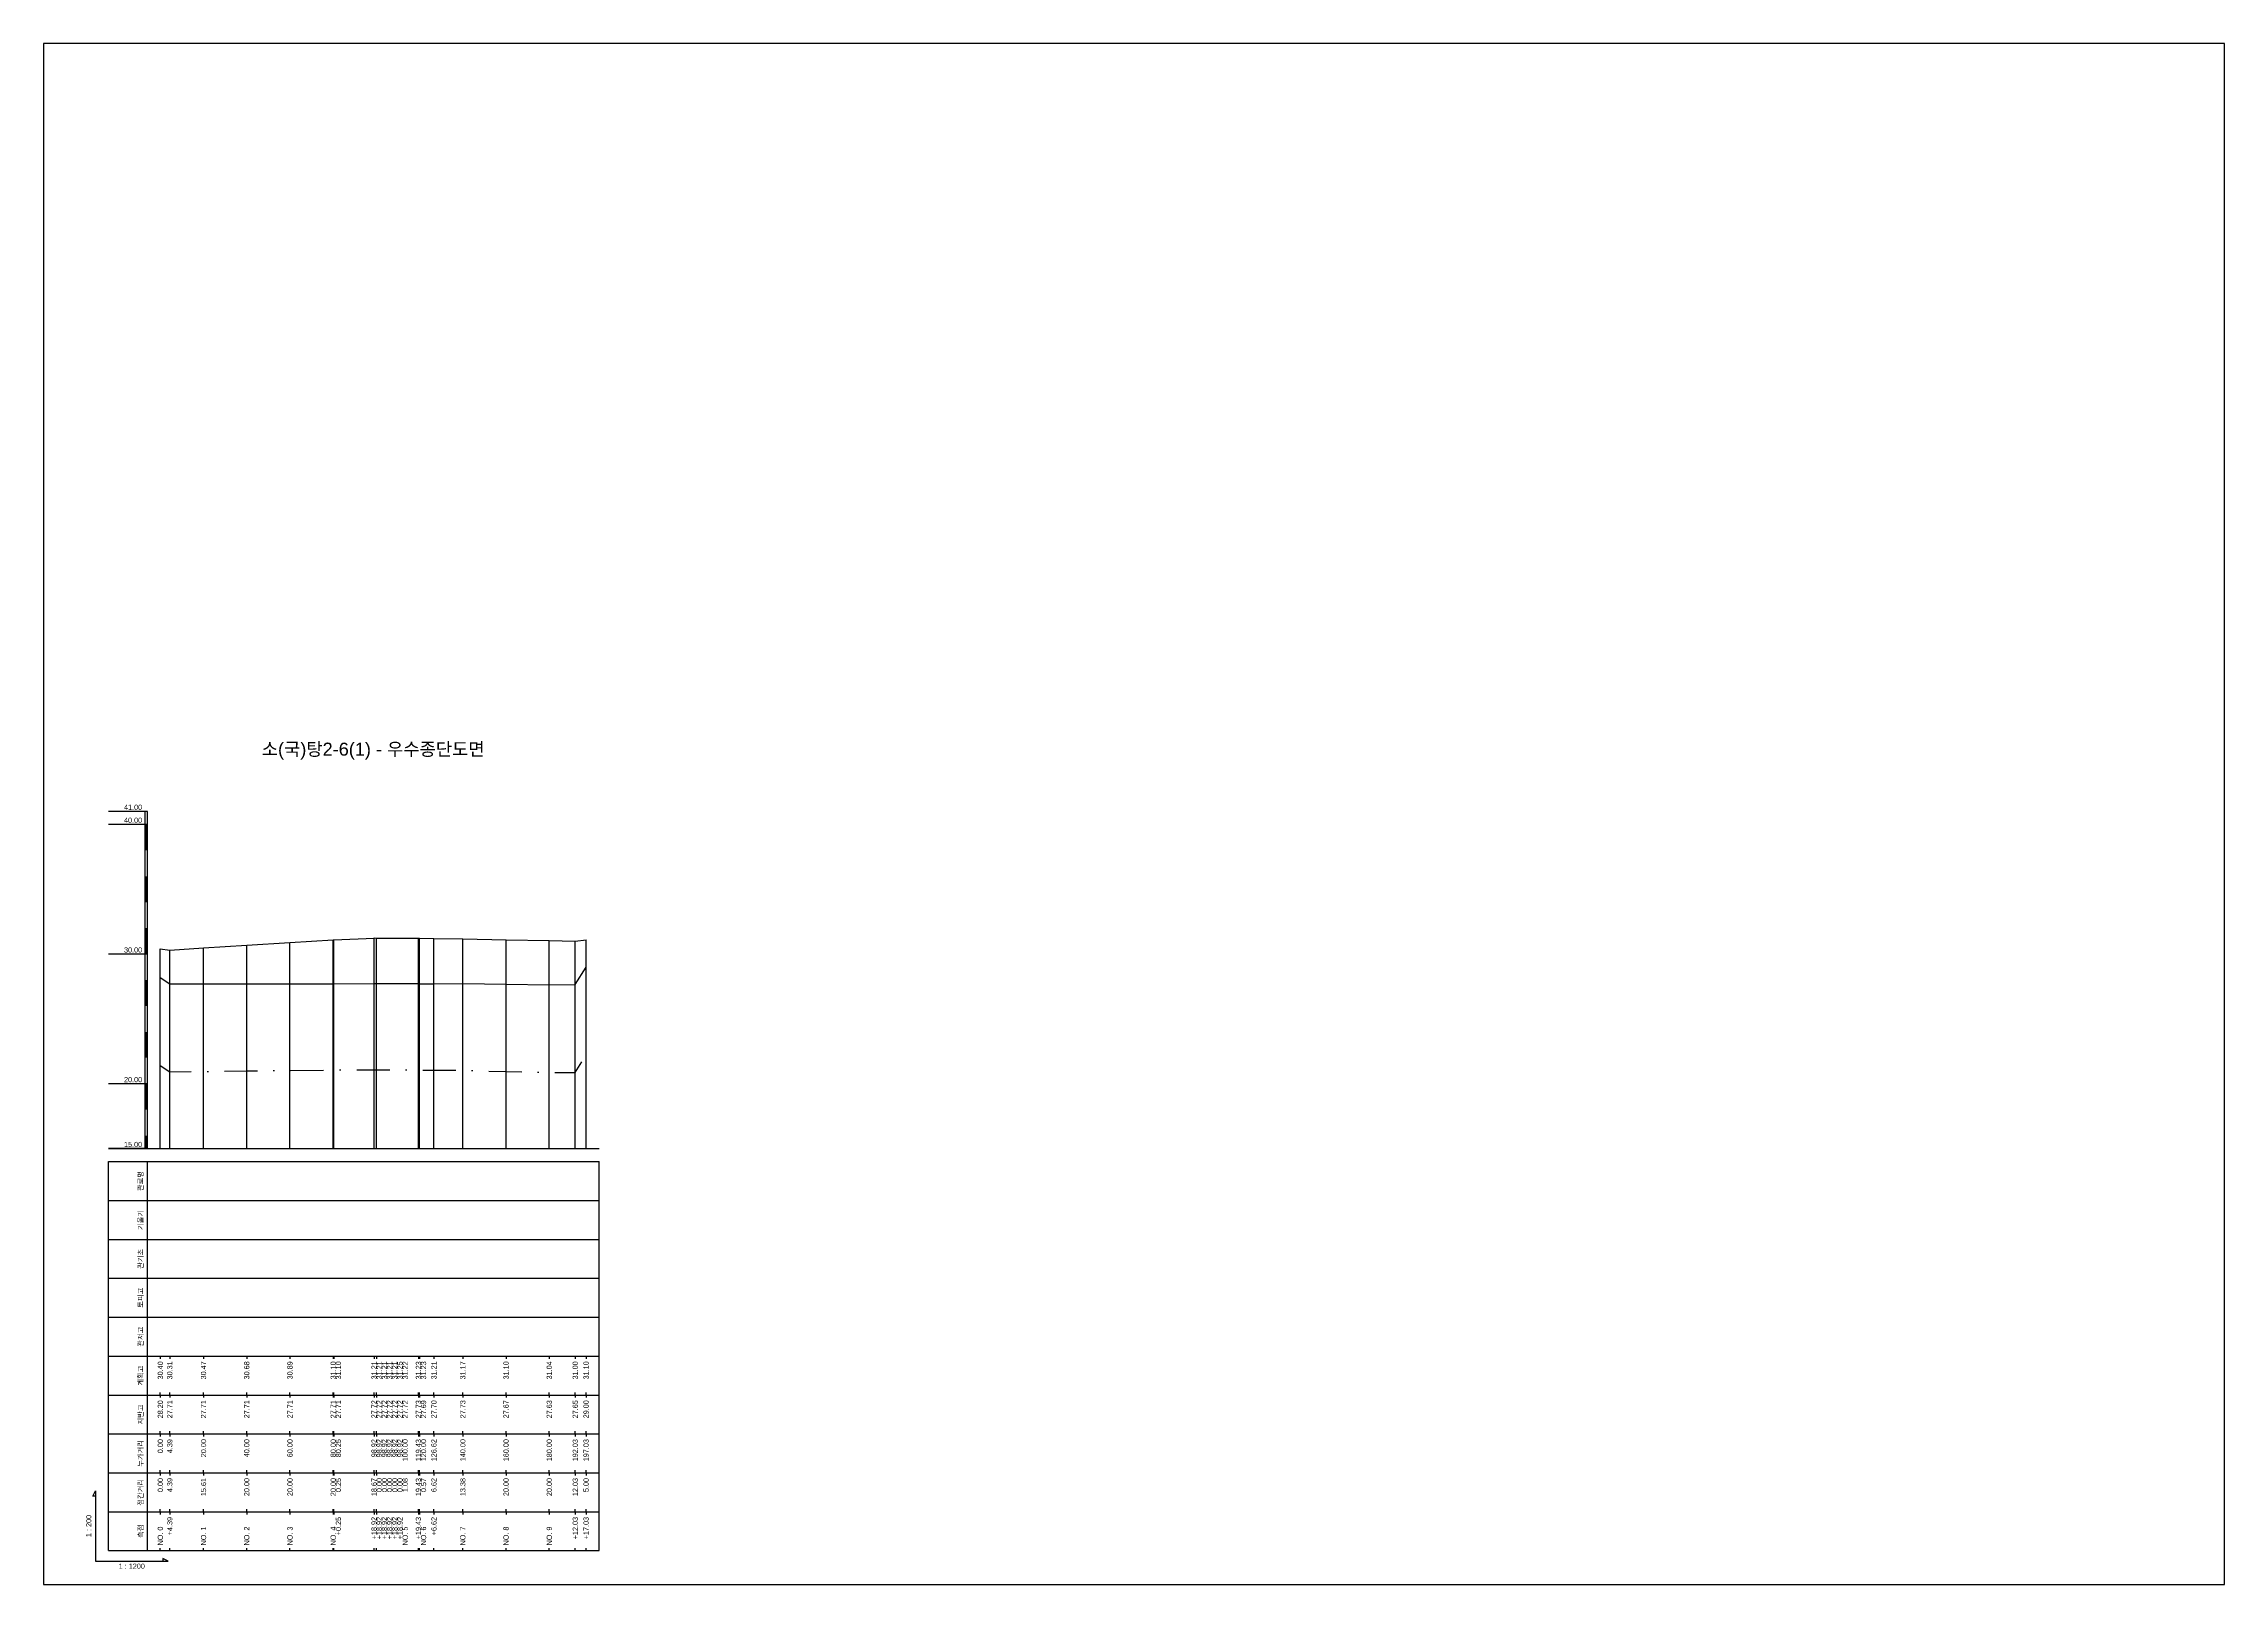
# Model space of a CAD drawing. Header units: millimetres. Extents: x -7351 to 135086, y 1419 to 5643.
# Drawn here: x 70203 to 71044, y 1419 to 2013 of the extents above; entities that cross this region are included whole.
import ezdxf
from ezdxf.enums import TextEntityAlignment as Align

# ---------------------------------------------------------------- set-up
doc = ezdxf.new("R2010")
doc.units = ezdxf.units.MM
doc.linetypes.add('DASHDOT', pattern=[25.4, 12.7, -6.35, 0, -6.35])
for name, color, linetype in [('KZ_종단_계획선', 1, 'Continuous'), ('KZ_종단_노선명', 7, 'Continuous'), ('KZ_종단_도각', 7, 'Continuous'), ('KZ_종단_수직선', 7, 'Continuous'), ('KZ_종단_암선1', 56, 'DASHDOT'), ('KZ_종단_지반선', 3, 'Continuous'), ('KZ_종단_테이블문자', 7, 'Continuous'), ('KZ_종단_테이블선', 7, 'Continuous'), ('KZ_종단_폴대', 7, 'Continuous')]:
    doc.layers.add(name, color=color, linetype=linetype)
doc.styles.get("Standard").update_dxf_attribs({"font": 'arial.ttf'})

msp = doc.modelspace()

# ---------------------------------------------------------------- linework, layer by layer
at = {"layer": 'KZ_종단_계획선'}
msp.add_lwpolyline([(70248.36, 1664.04), (70252.02, 1663.59), (70265.03, 1664.41), (70281.69, 1665.45), (70298.36, 1666.5), (70315.03, 1667.52), (70315.24, 1667.53), (70330.79, 1668.11), (70330.8, 1668.11), (70330.8, 1668.11), (70330.8, 1668.11), (70330.8, 1668.11), (70330.8, 1668.28), (70331.69, 1668.13), (70347.89, 1668.19), (70348.36, 1668.19), (70353.88, 1668.09), (70365.03, 1667.88), (70381.69, 1667.55), (70398.36, 1667.23), (70408.38, 1667.04), (70412.55, 1667.54)], dxfattribs=at)
at = {"layer": 'KZ_종단_도각'}
msp.add_lwpolyline([(70203.36, 1419.04), (71044.36, 1419.04), (71044.36, 2013.04), (70203.36, 2013.04)], close=True, dxfattribs=at)
at = {"layer": 'KZ_종단_수직선'}
for p, q in [((70281.69, 1587.04), (70281.69, 1665.45)), ((70298.36, 1587.04), (70298.36, 1666.5)), ((70315.03, 1587.04), (70315.03, 1667.52)), ((70315.23, 1587.04), (70315.23, 1667.53)), ((70330.79, 1587.04), (70330.79, 1668.28)), ((70330.79, 1587.04), (70330.79, 1668.11)), ((70330.79, 1587.04), (70330.79, 1668.11)), ((70330.79, 1587.04), (70330.79, 1668.11)), ((70330.79, 1587.04), (70330.79, 1668.11)), ((70330.79, 1587.04), (70330.79, 1668.11)), ((70331.69, 1587.04), (70331.69, 1668.13)), ((70347.88, 1587.04), (70347.88, 1668.19)), ((70348.36, 1587.04), (70348.36, 1668.19)), ((70353.88, 1587.04), (70353.88, 1668.09)), ((70365.03, 1587.04), (70365.03, 1667.88)), ((70381.69, 1587.04), (70381.69, 1667.55)), ((70398.36, 1587.04), (70398.36, 1667.23)), ((70408.38, 1587.04), (70408.38, 1667.04)), ((70412.55, 1587.04), (70412.55, 1667.54)), ((70248.36, 1587.04), (70248.36, 1664.04)), ((70252.02, 1587.04), (70252.02, 1663.59)), ((70265.03, 1587.04), (70265.03, 1664.41))]:
    msp.add_line(p, q, dxfattribs=at)
at = {"layer": 'KZ_종단_암선1', "flags": 128}
msp.add_lwpolyline([(70248.36, 1619.09), (70252.02, 1616.66), (70265.03, 1616.8), (70281.69, 1616.99), (70298.36, 1617.17), (70315.03, 1617.36), (70315.23, 1617.36), (70330.79, 1617.43), (70330.79, 1617.43), (70330.79, 1617.43), (70330.79, 1617.43), (70330.79, 1617.43), (70330.79, 1617.43), (70331.69, 1617.43), (70347.88, 1617.46), (70348.36, 1617.25), (70353.88, 1617.24), (70365.03, 1617.23), (70381.69, 1616.76), (70398.36, 1616.35), (70408.38, 1616.37), (70412.55, 1623.06)], dxfattribs=at)
at = {"layer": 'KZ_종단_지반선', "flags": 128}
msp.add_lwpolyline([(70248.36, 1653.05), (70252.02, 1650.58), (70265.03, 1650.58), (70281.69, 1650.58), (70298.36, 1650.58), (70315.03, 1650.58), (70315.23, 1650.58), (70330.79, 1650.66), (70330.79, 1650.66), (70330.79, 1650.66), (70330.79, 1650.66), (70330.79, 1650.66), (70330.79, 1650.66), (70331.69, 1650.66), (70347.88, 1650.71), (70348.36, 1650.51), (70353.88, 1650.56), (70365.03, 1650.67), (70381.69, 1650.39), (70398.36, 1650.16), (70408.38, 1650.3), (70412.55, 1657.04)], dxfattribs=at)
at = {"layer": 'KZ_종단_테이블선'}
for p, q in [((70228.36, 1587.04), (70417.55, 1587.04)), ((70228.36, 1567.04), (70228.36, 1582.04)), ((70228.36, 1582.04), (70417.55, 1582.04)), ((70243.36, 1567.04), (70243.36, 1582.04)), ((70417.55, 1567.04), (70417.55, 1582.04)), ((70228.36, 1552.04), (70228.36, 1567.04)), ((70228.36, 1567.04), (70417.55, 1567.04)), ((70243.36, 1552.04), (70243.36, 1567.04)), ((70417.55, 1552.04), (70417.55, 1567.04)), ((70228.36, 1537.04), (70228.36, 1552.04)), ((70228.36, 1552.04), (70417.55, 1552.04)), ((70243.36, 1537.04), (70243.36, 1552.04)), ((70417.55, 1537.04), (70417.55, 1552.04)), ((70228.36, 1522.04), (70228.36, 1537.04)), ((70228.36, 1537.04), (70417.55, 1537.04)), ((70243.36, 1522.04), (70243.36, 1537.04)), ((70417.55, 1522.04), (70417.55, 1537.04)), ((70228.36, 1507.04), (70228.36, 1522.04)), ((70228.36, 1522.04), (70417.55, 1522.04)), ((70243.36, 1507.04), (70243.36, 1522.04)), ((70417.55, 1507.04), (70417.55, 1522.04)), ((70228.36, 1492.04), (70228.36, 1507.04)), ((70228.36, 1507.04), (70417.55, 1507.04)), ((70243.36, 1492.04), (70243.36, 1507.04)), ((70248.36, 1507.04), (70248.36, 1506.04)), ((70252.02, 1507.04), (70252.02, 1506.04)), ((70265.03, 1507.04), (70265.03, 1506.04)), ((70281.69, 1507.04), (70281.69, 1506.04)), ((70298.36, 1507.04), (70298.36, 1506.04)), ((70315.03, 1507.04), (70315.03, 1506.04)), ((70315.23, 1507.04), (70315.23, 1506.04)), ((70330.79, 1507.04), (70330.79, 1506.04)), ((70330.79, 1507.04), (70330.79, 1506.04)), ((70330.79, 1507.04), (70330.79, 1506.04)), ((70330.79, 1507.04), (70330.79, 1506.04)), ((70330.79, 1507.04), (70330.79, 1506.04)), ((70330.79, 1507.04), (70330.79, 1506.04)), ((70331.69, 1507.04), (70331.69, 1506.04)), ((70347.88, 1507.04), (70347.88, 1506.04)), ((70348.36, 1507.04), (70348.36, 1506.04)), ((70353.88, 1507.04), (70353.88, 1506.04)), ((70365.03, 1507.04), (70365.03, 1506.04)), ((70381.69, 1507.04), (70381.69, 1506.04)), ((70398.36, 1507.04), (70398.36, 1506.04)), ((70408.38, 1507.04), (70408.38, 1506.04)), ((70412.55, 1507.04), (70412.55, 1506.04)), ((70417.55, 1492.04), (70417.55, 1507.04)), ((70228.36, 1477.04), (70228.36, 1492.04)), ((70228.36, 1492.04), (70417.55, 1492.04)), ((70243.36, 1477.04), (70243.36, 1492.04)), ((70248.36, 1492.04), (70248.36, 1493.04)), ((70248.36, 1492.04), (70248.36, 1491.04)), ((70252.02, 1492.04), (70252.02, 1493.04)), ((70252.02, 1492.04), (70252.02, 1491.04)), ((70265.03, 1492.04), (70265.03, 1493.04)), ((70265.03, 1492.04), (70265.03, 1491.04)), ((70281.69, 1492.04), (70281.69, 1493.04)), ((70281.69, 1492.04), (70281.69, 1491.04)), ((70298.36, 1492.04), (70298.36, 1493.04)), ((70298.36, 1492.04), (70298.36, 1491.04)), ((70315.03, 1492.04), (70315.03, 1493.04)), ((70315.03, 1492.04), (70315.03, 1491.04)), ((70315.23, 1492.04), (70315.23, 1493.04)), ((70315.23, 1492.04), (70315.23, 1491.04)), ((70330.79, 1492.04), (70330.79, 1493.04)), ((70330.79, 1492.04), (70330.79, 1493.04)), ((70330.79, 1492.04), (70330.79, 1493.04)), ((70330.79, 1492.04), (70330.79, 1493.04)), ((70330.79, 1492.04), (70330.79, 1493.04)), ((70330.79, 1492.04), (70330.79, 1493.04)), ((70330.79, 1492.04), (70330.79, 1491.04)), ((70330.79, 1492.04), (70330.79, 1491.04)), ((70330.79, 1492.04), (70330.79, 1491.04)), ((70330.79, 1492.04), (70330.79, 1491.04)), ((70330.79, 1492.04), (70330.79, 1491.04)), ((70330.79, 1492.04), (70330.79, 1491.04)), ((70331.69, 1492.04), (70331.69, 1493.04)), ((70331.69, 1492.04), (70331.69, 1491.04)), ((70347.88, 1492.04), (70347.88, 1493.04)), ((70347.88, 1492.04), (70347.88, 1491.04)), ((70348.36, 1492.04), (70348.36, 1493.04)), ((70348.36, 1492.04), (70348.36, 1491.04)), ((70353.88, 1492.04), (70353.88, 1493.04)), ((70353.88, 1492.04), (70353.88, 1491.04)), ((70365.03, 1492.04), (70365.03, 1493.04)), ((70365.03, 1492.04), (70365.03, 1491.04)), ((70381.69, 1492.04), (70381.69, 1493.04)), ((70381.69, 1492.04), (70381.69, 1491.04)), ((70398.36, 1492.04), (70398.36, 1493.04)), ((70398.36, 1492.04), (70398.36, 1491.04)), ((70408.38, 1492.04), (70408.38, 1493.04)), ((70408.38, 1492.04), (70408.38, 1491.04)), ((70412.55, 1492.04), (70412.55, 1493.04)), ((70412.55, 1492.04), (70412.55, 1491.04)), ((70417.55, 1477.04), (70417.55, 1492.04)), ((70228.36, 1462.04), (70228.36, 1477.04)), ((70228.36, 1477.04), (70417.55, 1477.04)), ((70243.36, 1462.04), (70243.36, 1477.04)), ((70248.36, 1477.04), (70248.36, 1478.04)), ((70248.36, 1477.04), (70248.36, 1476.04)), ((70252.02, 1477.04), (70252.02, 1478.04)), ((70252.02, 1477.04), (70252.02, 1476.04)), ((70265.03, 1477.04), (70265.03, 1478.04)), ((70265.03, 1477.04), (70265.03, 1476.04)), ((70281.69, 1477.04), (70281.69, 1478.04)), ((70281.69, 1477.04), (70281.69, 1476.04)), ((70298.36, 1477.04), (70298.36, 1478.04)), ((70298.36, 1477.04), (70298.36, 1476.04)), ((70315.03, 1477.04), (70315.03, 1478.04)), ((70315.03, 1477.04), (70315.03, 1476.04)), ((70315.23, 1477.04), (70315.23, 1478.04)), ((70315.23, 1477.04), (70315.23, 1476.04)), ((70330.79, 1477.04), (70330.79, 1478.04)), ((70330.79, 1477.04), (70330.79, 1478.04)), ((70330.79, 1477.04), (70330.79, 1478.04)), ((70330.79, 1477.04), (70330.79, 1478.04)), ((70330.79, 1477.04), (70330.79, 1478.04)), ((70330.79, 1477.04), (70330.79, 1478.04)), ((70330.79, 1477.04), (70330.79, 1476.04)), ((70330.79, 1477.04), (70330.79, 1476.04)), ((70330.79, 1477.04), (70330.79, 1476.04)), ((70330.79, 1477.04), (70330.79, 1476.04)), ((70330.79, 1477.04), (70330.79, 1476.04)), ((70330.79, 1477.04), (70330.79, 1476.04)), ((70331.69, 1477.04), (70331.69, 1478.04)), ((70331.69, 1477.04), (70331.69, 1476.04)), ((70347.88, 1477.04), (70347.88, 1478.04)), ((70347.88, 1477.04), (70347.88, 1476.04)), ((70348.36, 1477.04), (70348.36, 1478.04)), ((70348.36, 1477.04), (70348.36, 1476.04)), ((70353.88, 1477.04), (70353.88, 1478.04)), ((70353.88, 1477.04), (70353.88, 1476.04)), ((70365.03, 1477.04), (70365.03, 1478.04)), ((70365.03, 1477.04), (70365.03, 1476.04)), ((70381.69, 1477.04), (70381.69, 1478.04)), ((70381.69, 1477.04), (70381.69, 1476.04)), ((70398.36, 1477.04), (70398.36, 1478.04)), ((70398.36, 1477.04), (70398.36, 1476.04)), ((70408.38, 1477.04), (70408.38, 1478.04)), ((70408.38, 1477.04), (70408.38, 1476.04)), ((70412.55, 1477.04), (70412.55, 1478.04)), ((70412.55, 1477.04), (70412.55, 1476.04)), ((70417.55, 1462.04), (70417.55, 1477.04)), ((70228.36, 1447.04), (70228.36, 1462.04)), ((70228.36, 1462.04), (70417.55, 1462.04)), ((70243.36, 1447.04), (70243.36, 1462.04)), ((70248.36, 1462.04), (70248.36, 1463.04)), ((70248.36, 1462.04), (70248.36, 1461.04)), ((70252.02, 1462.04), (70252.02, 1463.04)), ((70252.02, 1462.04), (70252.02, 1461.04)), ((70265.03, 1462.04), (70265.03, 1463.04)), ((70265.03, 1462.04), (70265.03, 1461.04)), ((70281.69, 1462.04), (70281.69, 1463.04)), ((70281.69, 1462.04), (70281.69, 1461.04)), ((70298.36, 1462.04), (70298.36, 1463.04)), ((70298.36, 1462.04), (70298.36, 1461.04)), ((70315.03, 1462.04), (70315.03, 1463.04)), ((70315.03, 1462.04), (70315.03, 1461.04)), ((70315.23, 1462.04), (70315.23, 1463.04)), ((70315.23, 1462.04), (70315.23, 1461.04)), ((70330.79, 1462.04), (70330.79, 1463.04)), ((70330.79, 1462.04), (70330.79, 1463.04)), ((70330.79, 1462.04), (70330.79, 1463.04)), ((70330.79, 1462.04), (70330.79, 1463.04)), ((70330.79, 1462.04), (70330.79, 1463.04)), ((70330.79, 1462.04), (70330.79, 1463.04)), ((70330.79, 1462.04), (70330.79, 1461.04)), ((70330.79, 1462.04), (70330.79, 1461.04)), ((70330.79, 1462.04), (70330.79, 1461.04)), ((70330.79, 1462.04), (70330.79, 1461.04)), ((70330.79, 1462.04), (70330.79, 1461.04)), ((70330.79, 1462.04), (70330.79, 1461.04)), ((70331.69, 1462.04), (70331.69, 1463.04)), ((70331.69, 1462.04), (70331.69, 1461.04)), ((70347.88, 1462.04), (70347.88, 1463.04)), ((70347.88, 1462.04), (70347.88, 1461.04)), ((70348.36, 1462.04), (70348.36, 1463.04)), ((70348.36, 1462.04), (70348.36, 1461.04)), ((70353.88, 1462.04), (70353.88, 1463.04)), ((70353.88, 1462.04), (70353.88, 1461.04)), ((70365.03, 1462.04), (70365.03, 1463.04)), ((70365.03, 1462.04), (70365.03, 1461.04)), ((70381.69, 1462.04), (70381.69, 1463.04)), ((70381.69, 1462.04), (70381.69, 1461.04)), ((70398.36, 1462.04), (70398.36, 1463.04)), ((70398.36, 1462.04), (70398.36, 1461.04)), ((70408.38, 1462.04), (70408.38, 1463.04)), ((70408.38, 1462.04), (70408.38, 1461.04)), ((70412.55, 1462.04), (70412.55, 1463.04)), ((70412.55, 1462.04), (70412.55, 1461.04)), ((70417.55, 1447.04), (70417.55, 1462.04)), ((70228.36, 1432.04), (70228.36, 1447.04)), ((70228.36, 1447.04), (70417.55, 1447.04)), ((70243.36, 1432.04), (70243.36, 1447.04)), ((70248.36, 1447.04), (70248.36, 1448.04)), ((70248.36, 1447.04), (70248.36, 1446.04)), ((70252.02, 1447.04), (70252.02, 1448.04)), ((70252.02, 1447.04), (70252.02, 1446.04)), ((70265.03, 1447.04), (70265.03, 1448.04)), ((70265.03, 1447.04), (70265.03, 1446.04)), ((70281.69, 1447.04), (70281.69, 1448.04)), ((70281.69, 1447.04), (70281.69, 1446.04)), ((70298.36, 1447.04), (70298.36, 1448.04)), ((70298.36, 1447.04), (70298.36, 1446.04)), ((70315.03, 1447.04), (70315.03, 1448.04)), ((70315.03, 1447.04), (70315.03, 1446.04)), ((70315.23, 1447.04), (70315.23, 1448.04)), ((70315.23, 1447.04), (70315.23, 1446.04)), ((70330.79, 1447.04), (70330.79, 1448.04)), ((70330.79, 1447.04), (70330.79, 1448.04)), ((70330.79, 1447.04), (70330.79, 1448.04)), ((70330.79, 1447.04), (70330.79, 1448.04)), ((70330.79, 1447.04), (70330.79, 1448.04)), ((70330.79, 1447.04), (70330.79, 1448.04)), ((70330.79, 1447.04), (70330.79, 1446.04)), ((70330.79, 1447.04), (70330.79, 1446.04)), ((70330.79, 1447.04), (70330.79, 1446.04)), ((70330.79, 1447.04), (70330.79, 1446.04)), ((70330.79, 1447.04), (70330.79, 1446.04)), ((70330.79, 1447.04), (70330.79, 1446.04)), ((70331.69, 1447.04), (70331.69, 1448.04)), ((70331.69, 1447.04), (70331.69, 1446.04)), ((70347.88, 1447.04), (70347.88, 1448.04)), ((70347.88, 1447.04), (70347.88, 1446.04)), ((70348.36, 1447.04), (70348.36, 1448.04)), ((70348.36, 1447.04), (70348.36, 1446.04)), ((70353.88, 1447.04), (70353.88, 1448.04)), ((70353.88, 1447.04), (70353.88, 1446.04)), ((70365.03, 1447.04), (70365.03, 1448.04)), ((70365.03, 1447.04), (70365.03, 1446.04)), ((70381.69, 1447.04), (70381.69, 1448.04)), ((70381.69, 1447.04), (70381.69, 1446.04)), ((70398.36, 1447.04), (70398.36, 1448.04)), ((70398.36, 1447.04), (70398.36, 1446.04)), ((70408.38, 1447.04), (70408.38, 1448.04)), ((70408.38, 1447.04), (70408.38, 1446.04)), ((70412.55, 1447.04), (70412.55, 1448.04)), ((70412.55, 1447.04), (70412.55, 1446.04)), ((70417.55, 1432.04), (70417.55, 1447.04)), ((70228.36, 1432.04), (70417.55, 1432.04)), ((70248.36, 1432.04), (70248.36, 1433.04)), ((70252.02, 1432.04), (70252.02, 1433.04)), ((70265.03, 1432.04), (70265.03, 1433.04)), ((70281.69, 1432.04), (70281.69, 1433.04)), ((70298.36, 1432.04), (70298.36, 1433.04)), ((70315.03, 1432.04), (70315.03, 1433.04)), ((70315.23, 1432.04), (70315.23, 1433.04)), ((70330.79, 1432.04), (70330.79, 1433.04)), ((70330.79, 1432.04), (70330.79, 1433.04)), ((70330.79, 1432.04), (70330.79, 1433.04)), ((70330.79, 1432.04), (70330.79, 1433.04)), ((70330.79, 1432.04), (70330.79, 1433.04)), ((70330.79, 1432.04), (70330.79, 1433.04)), ((70331.69, 1432.04), (70331.69, 1433.04)), ((70347.88, 1432.04), (70347.88, 1433.04)), ((70348.36, 1432.04), (70348.36, 1433.04)), ((70353.88, 1432.04), (70353.88, 1433.04)), ((70365.03, 1432.04), (70365.03, 1433.04)), ((70381.69, 1432.04), (70381.69, 1433.04)), ((70398.36, 1432.04), (70398.36, 1433.04)), ((70408.38, 1432.04), (70408.38, 1433.04)), ((70412.55, 1432.04), (70412.55, 1433.04))]:
    msp.add_line(p, q, dxfattribs=at)
msp.add_lwpolyline([(70223.36, 1453.04), (70222.36, 1453.04), (70223.36, 1455.04), (70223.36, 1428.04), (70251.36, 1428.04), (70249.36, 1429.04), (70249.36, 1428.04)], dxfattribs=at)
at = {"layer": 'KZ_종단_폴대'}
for p, q in [((70243.36, 1717.04), (70228.36, 1717.04)), ((70243.36, 1712.04), (70228.36, 1712.04)), ((70243.36, 1662.04), (70228.36, 1662.04)), ((70243.36, 1612.04), (70228.36, 1612.04)), ((70243.36, 1587.04), (70228.36, 1587.04))]:
    msp.add_line(p, q, dxfattribs=at)
msp.add_lwpolyline([(70243.36, 1587.04), (70243.36, 1717.04), (70242.36, 1717.04), (70242.36, 1587.04), (70243.36, 1587.04)], dxfattribs=at)
for points in [[(70242.86, 1702.04, 1, 1, 0), (70242.86, 1712.04, 1, 1, 0)], [(70242.86, 1682.04, 1, 1, 0), (70242.86, 1692.04, 1, 1, 0)], [(70242.86, 1662.04, 1, 1, 0), (70242.86, 1672.04, 1, 1, 0)], [(70242.86, 1642.04, 1, 1, 0), (70242.86, 1652.04, 1, 1, 0)], [(70242.86, 1622.04, 1, 1, 0), (70242.86, 1632.04, 1, 1, 0)], [(70242.86, 1602.04, 1, 1, 0), (70242.86, 1612.04, 1, 1, 0)], [(70242.86, 1587.04, 1, 1, 0), (70242.86, 1592.04, 1, 1, 0)]]:
    msp.add_lwpolyline(points, format="xyseb", dxfattribs=at)

# ---------------------------------------------------------------- texts
at = {"layer": 'KZ_종단_노선명'}
msp.add_text('소(국)탕2-6(1) - 우수종단도면', height=5, dxfattribs=at).set_placement((70330.46, 1737.04), align=Align.BOTTOM_CENTER)
at = {"layer": 'KZ_종단_테이블문자'}
for s, p in [('30.40', (70248.36, 1505.04)), ('30.31', (70252.02, 1505.04)), ('30.47', (70265.03, 1505.04)), ('30.68', (70281.69, 1505.04)), ('30.89', (70298.36, 1505.04)), ('31.10', (70315.03, 1505.04)), ('31.10', (70317.03, 1505.04)), ('31.21', (70330.79, 1505.04)), ('31.21', (70332.79, 1505.04)), ('31.21', (70334.79, 1505.04)), ('31.21', (70336.79, 1505.04)), ('31.21', (70338.79, 1505.04)), ('31.25', (70340.79, 1505.04)), ('31.22', (70342.79, 1505.04)), ('31.23', (70347.88, 1505.04)), ('31.23', (70349.88, 1505.04)), ('31.21', (70353.88, 1505.04)), ('31.17', (70365.03, 1505.04)), ('31.10', (70381.69, 1505.04)), ('31.04', (70398.36, 1505.04)), ('31.00', (70408.38, 1505.04)), ('31.10', (70412.55, 1505.04)), ('28.20', (70248.36, 1490.04)), ('27.71', (70252.02, 1490.04)), ('27.71', (70265.03, 1490.04)), ('27.71', (70281.69, 1490.04)), ('27.71', (70298.36, 1490.04)), ('27.71', (70315.03, 1490.04)), ('27.71', (70317.03, 1490.04)), ('27.72', (70330.79, 1490.04)), ('27.72', (70332.79, 1490.04)), ('27.72', (70334.79, 1490.04)), ('27.72', (70336.79, 1490.04)), ('27.72', (70338.79, 1490.04)), ('27.72', (70340.79, 1490.04)), ('27.72', (70342.79, 1490.04)), ('27.73', (70347.88, 1490.04)), ('27.69', (70349.88, 1490.04)), ('27.70', (70353.88, 1490.04)), ('27.73', (70365.03, 1490.04)), ('27.67', (70381.69, 1490.04)), ('27.63', (70398.36, 1490.04)), ('27.65', (70408.38, 1490.04)), ('29.00', (70412.55, 1490.04)), ('0.00', (70248.36, 1475.04)), ('4.39', (70252.02, 1475.04)), ('20.00', (70265.03, 1475.04)), ('40.00', (70281.69, 1475.04)), ('60.00', (70298.36, 1475.04)), ('80.00', (70315.03, 1475.04)), ('80.25', (70317.03, 1475.04)), ('98.92', (70330.79, 1475.04)), ('98.92', (70332.79, 1475.04)), ('98.92', (70334.79, 1475.04)), ('98.92', (70336.79, 1475.04)), ('98.92', (70338.79, 1475.04)), ('98.92', (70340.79, 1475.04)), ('100.00', (70342.79, 1475.04)), ('119.43', (70347.88, 1475.04)), ('120.00', (70349.88, 1475.04)), ('126.62', (70353.88, 1475.04)), ('140.00', (70365.03, 1475.04)), ('160.00', (70381.69, 1475.04)), ('180.00', (70398.36, 1475.04)), ('192.03', (70408.38, 1475.04)), ('197.03', (70412.55, 1475.04)), ('0.00', (70248.36, 1460.04)), ('4.39', (70252.02, 1460.04)), ('15.61', (70265.03, 1460.04)), ('20.00', (70281.69, 1460.04)), ('20.00', (70298.36, 1460.04)), ('20.00', (70315.03, 1460.04)), ('0.25', (70317.03, 1460.04)), ('18.67', (70330.79, 1460.04)), ('0.00', (70332.79, 1460.04)), ('0.00', (70334.79, 1460.04)), ('0.00', (70336.79, 1460.04)), ('0.00', (70338.79, 1460.04)), ('0.00', (70340.79, 1460.04)), ('1.08', (70342.79, 1460.04)), ('19.43', (70347.88, 1460.04)), ('0.57', (70349.88, 1460.04)), ('6.62', (70353.88, 1460.04)), ('13.38', (70365.03, 1460.04)), ('20.00', (70381.69, 1460.04)), ('20.00', (70398.36, 1460.04)), ('12.03', (70408.38, 1460.04)), ('5.00', (70412.55, 1460.04)), ('+4.39', (70252.02, 1445.04)), ('+0.25', (70317.03, 1445.04)), ('+18.92', (70330.79, 1445.04)), ('+18.92', (70332.79, 1445.04)), ('+18.92', (70334.79, 1445.04)), ('+18.92', (70336.79, 1445.04)), ('+18.92', (70338.79, 1445.04)), ('+18.92', (70340.79, 1445.04)), ('+19.43', (70347.88, 1445.04)), ('+6.62', (70353.88, 1445.04)), ('+12.03', (70408.38, 1445.04)), ('+17.03', (70412.55, 1445.04))]:
    msp.add_text(s, height=2, rotation=90, dxfattribs=at).set_placement(p, align=Align.MIDDLE_RIGHT)
for s, p in [('NO. 0', (70248.36, 1434.04)), ('NO. 1', (70265.03, 1434.04)), ('NO. 2', (70281.69, 1434.04)), ('NO. 3', (70298.36, 1434.04)), ('NO. 4', (70315.03, 1434.04)), ('NO. 5', (70342.79, 1434.04)), ('NO. 6', (70349.88, 1434.04)), ('NO. 7', (70365.03, 1434.04)), ('NO. 8', (70381.69, 1434.04)), ('NO. 9', (70398.36, 1434.04))]:
    msp.add_text(s, height=2, rotation=90, dxfattribs=at).set_placement(p, align=Align.MIDDLE_LEFT)
at = {"layer": 'KZ_종단_테이블선'}
for s, p in [('관로명', (70242.36, 1574.54)), ('기울기', (70242.36, 1559.54)), ('관기초', (70242.36, 1544.54)), ('토피고', (70242.36, 1529.54)), ('관저고', (70242.36, 1514.54)), ('계획고', (70242.36, 1499.54)), ('지반고', (70242.36, 1484.54)), ('누가거리', (70242.36, 1469.54)), ('점간거리', (70242.36, 1454.54)), ('1 : 200', (70222.36, 1441.54)), ('측점', (70242.36, 1439.54))]:
    msp.add_text(s, height=2, rotation=90, dxfattribs=at).set_placement(p, align=Align.BOTTOM_CENTER)
msp.add_text('1 : 1200', height=2, dxfattribs=at).set_placement((70237.36, 1427.04), align=Align.TOP_CENTER)
at = {"layer": 'KZ_종단_폴대'}
for s, p in [('41.00', (70241.36, 1717.04)), ('40.00', (70241.36, 1712.04)), ('30.00', (70241.36, 1662.04)), ('20.00', (70241.36, 1612.04)), ('15.00', (70241.36, 1587.04))]:
    msp.add_text(s, height=2, dxfattribs=at).set_placement(p, align=Align.BOTTOM_RIGHT)

doc.saveas('drawing.dxf')
